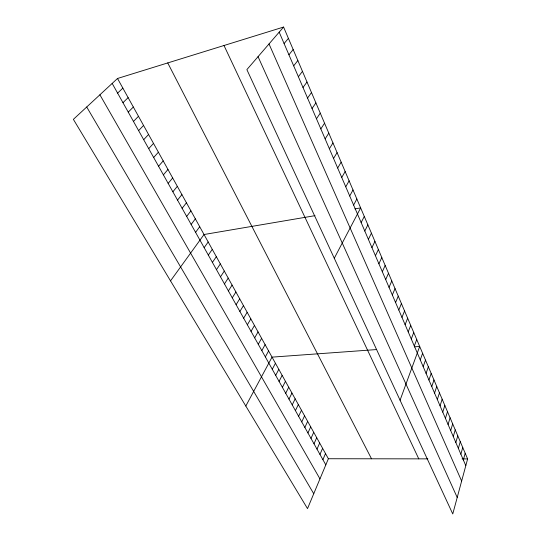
<?xml version="1.0" encoding="UTF-8"?>
<svg xmlns="http://www.w3.org/2000/svg" width="541" height="541" viewBox="0 0 541 541"><rect width="100%" height="100%" fill="white"/><g stroke="black" fill="none" stroke-linecap="round" stroke-linejoin="round"><path stroke-width="0.81" d="M467.62 458.924L452.763 513.95L246.872 69.627L283.585 27.05L467.62 458.924L462.048 458.917M463.353 459.965L465.199 453.236M460.871 454.203L462.744 447.481M458.369 448.388L460.269 441.672M455.84 442.504L457.767 435.796M453.277 436.56L455.238 429.858M450.694 430.548L452.682 423.86M448.076 424.475L450.092 417.787M445.432 418.335L447.481 411.66M442.761 412.127L444.837 405.459M440.056 405.845L442.166 399.19M437.324 399.495L439.468 392.854M434.558 393.077L436.736 386.443M431.765 386.585L433.977 379.965M428.939 380.019L431.184 373.412M426.078 373.378L428.357 366.784M423.184 366.663L425.503 360.083M420.262 359.866L422.609 353.3M400.07 400.232L419.688 346.443L414.318 346.828M414.305 346.037L416.732 339.505M411.282 338.997L413.743 332.485M408.212 331.876L410.714 325.384M405.114 324.674L407.657 318.203M401.977 317.384L404.56 310.933M398.798 310.007L401.422 303.575M395.579 302.541L398.25 296.13M117.512 78.486L328.38 458.734L307.511 508.614L73.38 119.351L117.512 78.486L283.585 27.05M392.326 294.98L395.038 288.59M322.909 459.681L325.506 453.547M319.974 454.44L322.598 448.313M389.033 287.325L391.785 280.962M317.006 449.145L319.67 443.032M385.699 279.582L388.499 273.246M314.017 443.803L316.708 437.689M310.994 438.406L313.719 432.306M382.325 271.738L385.165 265.428M307.944 432.962L310.703 426.863M378.903 263.798L381.797 257.516M304.86 427.458L307.653 421.365M301.75 421.899L304.576 415.813M375.447 255.758L378.382 249.502M298.605 416.286L301.472 410.213M295.427 410.619L298.328 404.546M371.938 247.616L374.927 241.394M292.221 404.891L295.156 398.832M368.387 239.372L371.424 233.178M288.982 399.109L291.957 393.057M285.709 393.26L288.718 387.221M364.796 231.021L367.88 224.86M282.402 387.356L285.452 381.324M279.061 381.391L282.152 375.373M361.151 222.561L364.289 216.434M275.687 375.366L278.811 369.354M334.277 258.253L360.651 207.9L354.896 208.88M272.272 369.273L275.443 363.275M245.81 406.034L272.035 357.134L376.428 349.574M353.611 205.046L356.857 198.993M265.347 356.904L268.593 350.933M349.709 195.977L353.009 189.965M261.824 350.615L265.117 344.658M345.753 186.787L349.114 180.816M258.267 344.265L261.607 338.321M254.669 337.848L258.05 331.917M341.743 177.468L345.158 171.544M251.038 331.356L254.459 325.445M247.365 324.796L250.835 318.899M337.679 168.021L341.155 162.144M243.653 318.169L247.169 312.285M239.893 311.46L243.457 305.597M333.554 158.445L337.09 152.616M236.099 304.684L239.71 298.842M329.374 148.734L332.972 142.952M232.265 297.834L235.923 292.012M325.134 138.888L328.8 133.154M228.383 290.902L232.089 285.1M224.454 283.897L228.214 278.115M320.833 128.893L324.566 123.213M220.491 276.816L224.299 271.055M216.474 269.648L220.343 263.907M316.471 118.763L320.272 113.137M212.417 262.405L216.332 256.684M312.042 108.484L315.917 102.912M208.312 255.075L212.282 249.381M204.16 247.656L208.184 241.989M307.552 98.056L311.494 92.545M170.523 280.86L204.038 234.517L315.011 215.656M303.001 87.473L307.011 82.022M195.578 232.339L199.717 226.726M191.149 224.427L195.348 218.841M298.375 76.734L302.466 71.351M186.665 216.42L190.926 210.862M182.121 208.312L186.442 202.787M293.689 65.84L297.848 60.518M177.522 200.102L181.911 194.611M288.928 54.776L293.161 49.529M172.87 191.791L177.326 186.341M168.163 183.385L172.68 177.962M284.093 43.551L288.414 38.37M163.389 174.865L167.974 169.482M158.56 166.243L163.213 160.893M153.664 157.505L158.391 152.197M148.714 148.66L153.509 143.392M143.696 139.7L148.565 134.472M138.611 130.624L143.554 125.438M133.465 121.427L138.482 116.295M128.244 112.115L133.343 107.023M122.963 102.682L128.136 97.637M117.607 93.113L122.861 88.122M328.38 458.734L427.85 458.869M86.716 107.003L313.739 493.737M99.896 94.797L319.954 478.873M112.176 83.422L325.81 464.868M167.744 62.925L371.518 458.795M224.001 45.505L418.775 458.856M258.043 56.67L457.213 497.477M269.019 43.943L461.642 481.071M279.183 32.156L465.801 465.659"/></g></svg>
